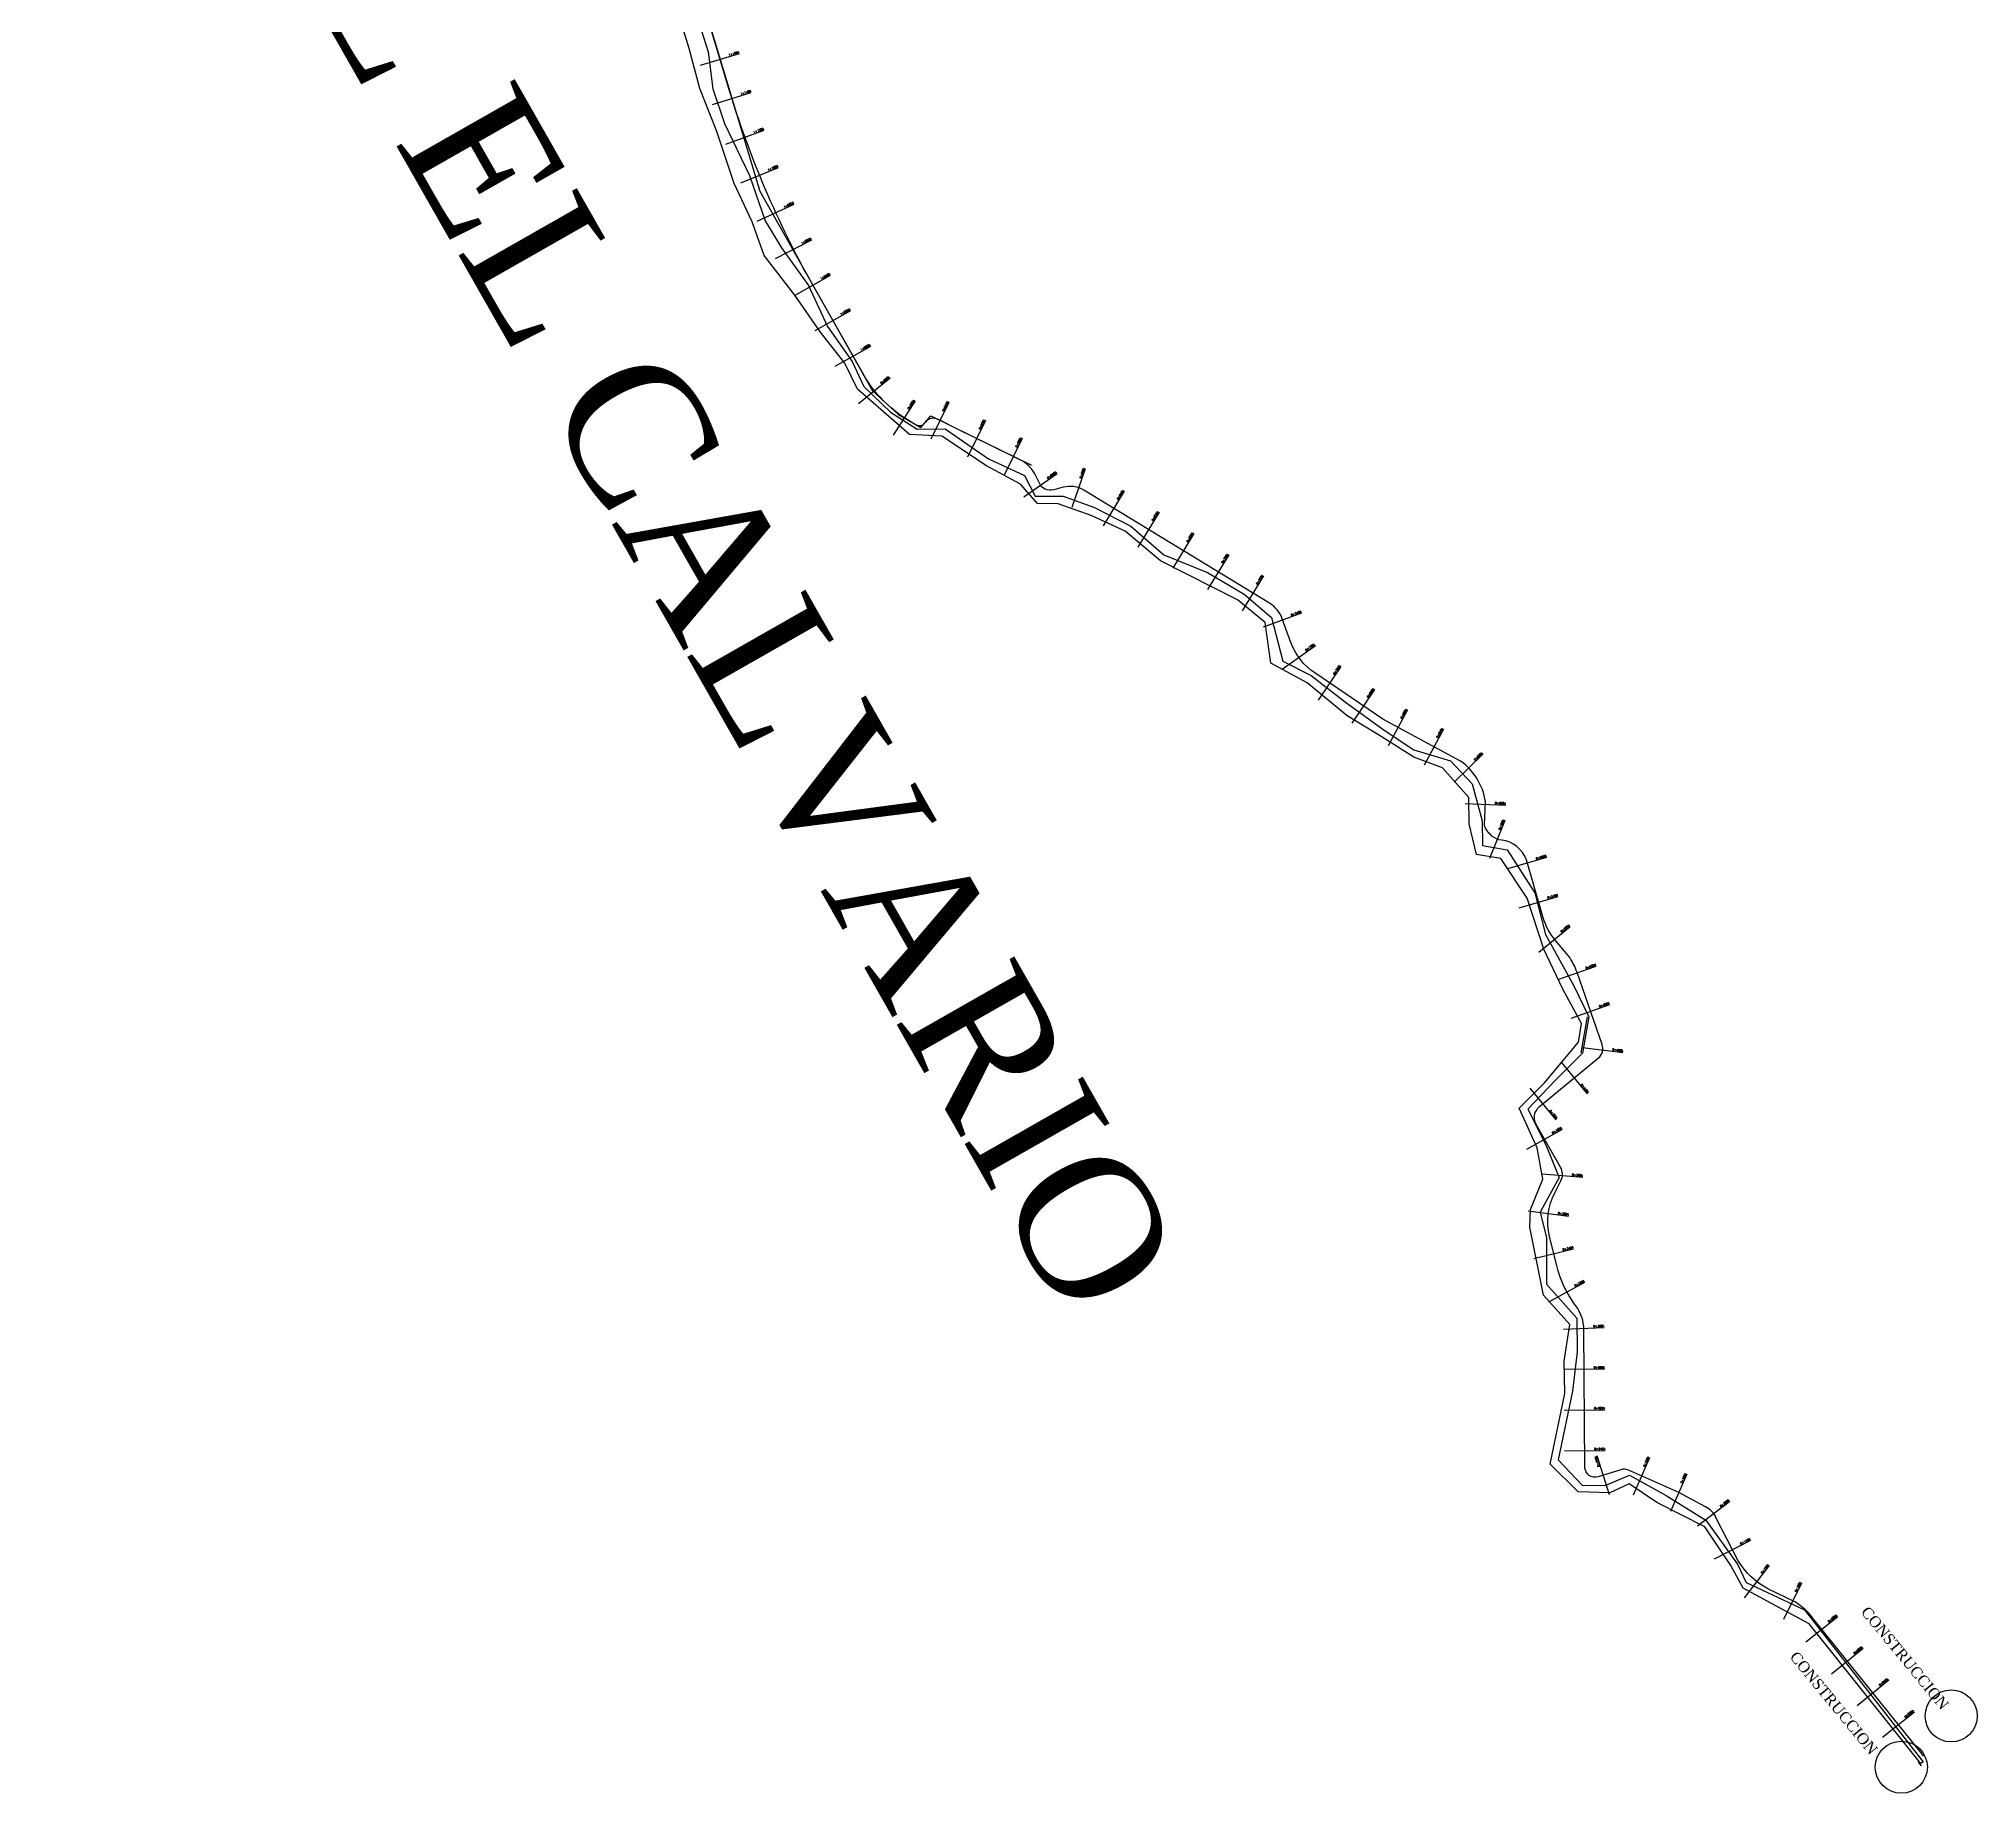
# Model space of a CAD drawing. Header units: millimetres. Extents: x 785301 to 786252, y 2209397 to 2211121.
# Drawn here: x 785301 to 786252, y 2209397 to 2210257 of the extents above; entities that cross this region are included whole.
import ezdxf
from ezdxf.enums import TextEntityAlignment as Align

# ---------------------------------------------------------------- set-up
doc = ezdxf.new("R2010")
doc.units = ezdxf.units.MM
for name, color, linetype in [('08-Marzo-2008elevaciones', 140, 'Continuous'), ('CANAL CALVARIO', 5, 'Continuous'), ('TN', 3, 'Continuous'), ('trazo', 3, 'Continuous')]:
    doc.layers.add(name, color=color, linetype=linetype)
doc.styles.add('ROMANS', font='ROMANS.shx', dxfattribs={"width": 0.75})
doc.styles.get("Standard").update_dxf_attribs({"font": 'TIMES.TTF'})

msp = doc.modelspace()

# ---------------------------------------------------------------- linework, layer by layer
at = {"layer": '08-Marzo-2008elevaciones'}
msp.add_line((786057.56, 2209759.66, 1558.28), (786060.81, 2209777.32, 1557.13), dxfattribs=at)
at = {"layer": 'CANAL CALVARIO', "color": 3}
for points in [[(786224.54, 2209409.96), (786223.04, 2209411.76), (786223.46, 2209412.1), (786169.45, 2209479.64), (786137.11, 2209497.21), (786131, 2209508.28), (786118.29, 2209527.16), (786094.69, 2209539.16), (786081.17, 2209548.37), (786071.68, 2209543.97), (786056.11, 2209544.41), (786042.47, 2209557.93), (786049.6, 2209592.69), (786049.22, 2209608.55), (786052.06, 2209626.51), (786039.2, 2209640.83), (786032.39, 2209674.17), (786032.8, 2209682.89), (786038.87, 2209697.71), (786035.98, 2209713.08), (786027.27, 2209732.53), (786039.71, 2209744.97), (786056.28, 2209764.91), (786057.79, 2209774.11), (786048.62, 2209790.89), (786039.3, 2209810.54), (786031.18, 2209835.52), (786018.22, 2209855.06), (786006.22, 2209856.96), (786002.71, 2209872.08), (786002.48, 2209884.94), (785989.57, 2209899.57), (785975.57, 2209904.79), (785959.56, 2209914.87), (785942.83, 2209925.01), (785923.13, 2209941.25), (785905.42, 2209950.84), (785902.62, 2209970.73), (785889.05, 2209981.96), (785851.3, 2210001.13), (785833.89, 2210015.64), (785817.31, 2210023.32), (785801.13, 2210029.06), (785790.91, 2210029.14), (785782.65, 2210038.71), (785765.85, 2210047.71), (785744.04, 2210062.18), (785728.17, 2210062.98), (785702.57, 2210085.32), (785696.34, 2210098.08), (785684.39, 2210113.26), (785671.8, 2210131.35), (785656.76, 2210150.86), (785650.89, 2210167.33), (785642.09, 2210186.2), (785633.66, 2210211.65), (785625.33, 2210232.78), (785620.03, 2210252.34), (785614.58, 2210269.88)], [(785623.6, 2210268.71), (785629.32, 2210250.77), (785631.63, 2210232.57), (785637.33, 2210215.63), (785649.67, 2210189.99), (785657.3, 2210167.78), (785665.32, 2210154.51), (785678.52, 2210136.13), (785687.95, 2210116.02), (785700.05, 2210098.87), (785705.69, 2210086.58), (785718.86, 2210073.97), (785731.86, 2210065.71), (785745.65, 2210065.8), (785766.92, 2210051.14), (785784.6, 2210042.93), (785789.8, 2210032.84), (785803.57, 2210032.77), (785818.91, 2210027.19), (785836.75, 2210018.08), (785852.94, 2210003.97), (785874.31, 2209995.33), (785892.26, 2209984.7), (785905.74, 2209973.18), (785911.23, 2209951.86), (785925.2, 2209944.74), (785942.09, 2209931.78), (785961.42, 2209917.66), (785975.49, 2209908.34), (785993.55, 2209902.91), (786004.22, 2209891.61), (786009, 2209873.47), (786009.15, 2209861.48), (786021.25, 2209859.27), (786034.86, 2209838.25), (786040.11, 2209817.74), (786054.08, 2209792.53), (786061.39, 2209777.32), (786058.24, 2209759.49), (786045.1, 2209746.24), (786031.41, 2209732.11), (786040.22, 2209714.52), (786046.77, 2209698.51), (786037.53, 2209681.64), (786040.61, 2209669.04), (786040.57, 2209646.31), (786055.45, 2209629.5), (786055.73, 2209613.13), (786053.32, 2209593.84), (786046.34, 2209560.15), (786058.2, 2209547.59), (786069.39, 2209547.51), (786081.26, 2209552.55), (786099.34, 2209542.65), (786118.71, 2209530.44), (786134.34, 2209508.83), (786138.59, 2209499.87), (786167.13, 2209486.49), (786224.6, 2209412.97), (786225.39, 2209411.95), (786224.34, 2209411.05), (786223.46, 2209412.1)]]:
    msp.add_lwpolyline(points, dxfattribs=at)
at = {"layer": 'CANAL CALVARIO', "color": 4}
for centre in [(786239.17, 2209434.46), (786214.69, 2209409.32)]:
    msp.add_circle(centre, 12.77, dxfattribs=at)
at = {"layer": 'TN', "color": 4}
for p, q in [((785625.6, 2210244.11), (785644.75, 2210249.87)), ((785631.43, 2210224.86), (785650.51, 2210230.85)), ((785637.96, 2210205.51), (785656.77, 2210212.3)), ((785645.29, 2210186.45), (785663.8, 2210194.03)), ((785653.42, 2210167.72), (785671.6, 2210176.07)), ((785662.33, 2210149.35), (785680.14, 2210158.45)), ((785672.01, 2210131.37), (785689.42, 2210141.21)), ((785681.87, 2210113.96), (785699.27, 2210123.81)), ((785691.72, 2210096.55), (785709.12, 2210106.41)), ((785703.14, 2210078.18), (785718.67, 2210090.79)), ((785720.34, 2210062.68), (785731.04, 2210079.57)), ((785738.79, 2210060.94), (785747.63, 2210078.88)), ((785756.73, 2210052.09), (785765.57, 2210070.03)), ((785774.66, 2210043.25), (785783.51, 2210061.18)), ((785807.94, 2210027.44), (785814.51, 2210046.33)), ((785784.21, 2210032.4), (785800.53, 2210043.96)), ((785823.23, 2210018.2), (785833.64, 2210035.28)), ((785840.31, 2210007.79), (785850.72, 2210024.87)), ((785857.39, 2209997.39), (785867.8, 2210014.46)), ((785874.47, 2209986.98), (785884.88, 2210004.06)), ((785891.55, 2209976.57), (785901.95, 2209993.65)), ((785901.82, 2209968.62), (785920.6, 2209975.51)), ((785910.92, 2209947.97), (785927.24, 2209959.53)), ((785928.69, 2209932.74), (785939.95, 2209949.28)), ((785945.22, 2209921.49), (785956.48, 2209938.02)), ((785963.12, 2209910.46), (785972.58, 2209928.08)), ((785980.74, 2209901), (785990.2, 2209918.62)), ((785995.29, 2209892.43), (786009.59, 2209906.41)), ((786000.64, 2209882.06), (786020.62, 2209881.28)), ((786012.9, 2209855.22), (786020.27, 2209873.81)), ((786021.58, 2209850.07), (786040.78, 2209855.65)), ((786027.17, 2209830.86), (786046.37, 2209836.45)), ((786036.8, 2209809.1), (786052.3, 2209821.74)), ((786046.18, 2209795.69), (786065.06, 2209802.28)), ((786052.78, 2209776.8), (786071.66, 2209783.4)), ((786058.28, 2209762.29), (786078.14, 2209759.93)), ((786047.81, 2209755.08), (786060.54, 2209739.66)), ((786032.38, 2209742.35), (786045.12, 2209726.92)), ((786031.01, 2209712.4), (786048.39, 2209722.3)), ((786038.44, 2209700.41), (786058.37, 2209698.75)), ((786031.61, 2209682.23), (786051.44, 2209679.67)), ((786034.47, 2209658.91), (786053.91, 2209663.64)), ((786041.84, 2209637.65), (786059.42, 2209647.19)), ((786048.95, 2209624.13), (786068.93, 2209625.01)), ((786049.11, 2209604.49), (786069.11, 2209604.65)), ((786049.28, 2209584.49), (786069.28, 2209584.65)), ((786049.44, 2209564.49), (786069.44, 2209564.65)), ((786071.45, 2209542.97), (786065.45, 2209562.05)), ((786083.27, 2209542.99), (786091.36, 2209561.28)), ((786101.55, 2209534.9), (786109.65, 2209553.18)), ((786114.66, 2209527.66), (786130.56, 2209539.8)), ((786123.01, 2209511.45), (786140.79, 2209520.61)), ((786137.77, 2209492.4), (786150.04, 2209508.2)), ((786157.09, 2209481.86), (786165.87, 2209499.83)), ((786167.9, 2209470.77), (786183.49, 2209483.3)), ((786180.43, 2209455.18), (786196.02, 2209467.71)), ((786192.96, 2209439.59), (786208.55, 2209452.12)), ((786205.49, 2209424), (786221.08, 2209436.53))]:
    msp.add_line(p, q, dxfattribs=at)
msp.add_lwpolyline([(785527.72, 2211082.42), (785507.44, 2211056.55), (785494.97, 2211020.45), (785494.33, 2210979.8), (785548.44, 2210698.52), (785540.43, 2210480.85), (785627.64, 2210272.03), (785654.62, 2210182.39), (785710.04, 2210084.48), (785722.68, 2210072.88), (785733.63, 2210066.42), (785738.53, 2210072.21), (785787.76, 2210047.93), (785752.02, 2210065.56)], dxfattribs=at)
at = {"layer": 'trazo', "color": 1}
msp.add_lwpolyline([(786225.81, 2209414.68), (786171.19, 2209482.64, 0.082072), (786162.74, 2209490.23), (786149.26, 2209496.81, -0.132295), (786134.72, 2209510.55), (786123.93, 2209531.5, 0.181788), (786118.55, 2209537.01), (786105.62, 2209544.03), (786080.59, 2209555.11, 0.189638), (786077.16, 2209555.25), (786066, 2209551.74, -0.504016), (786059.5, 2209556.47), (786058.96, 2209623.84, 0.159014), (786055.02, 2209635.61), (786054.73, 2209635.99, -0.100335), (786045.62, 2209655.41), (786042.15, 2209669.65, -0.179594), (786044.66, 2209691.08), (786047.67, 2209696.98, 0.252542), (786047.52, 2209703.62), (786035.62, 2209724.53, -0.364508), (786037.24, 2209733.39), (786066.07, 2209757.19, 0.313907), (786067.91, 2209763.79), (786055.6, 2209799.05, 0.074726), (786051.32, 2209807.51), (786045.02, 2209814.86, -0.106728), (786039, 2209826), (786030.75, 2209854.33, 0.279019), (786018.67, 2209864.09), (786017.23, 2209864.28, -0.235682), (786010.22, 2209871.19), (786010.68, 2209883.03, 0.200284), (785998.46, 2209902.84), (785960.26, 2209923.34), (785926.92, 2209946.05, -0.156679), (785915.26, 2209961), (785911.02, 2209972.59, 0.169657), (785904.74, 2209980.24), (785813.72, 2210035.71, 0.206862), (785803.51, 2210037.14), (785798.86, 2210035.86, -0.367184), (785791.82, 2210039.14), (785790.28, 2210042.47, 0.171865), (785782.36, 2210050.6), (785752.02, 2210065.56), (785742.04, 2210070.48, 0.338024), (785736.08, 2210069.31), (785735.27, 2210068.35, -0.365555), (785731.45, 2210067.7), (785729.83, 2210068.66), (785726.96, 2210070.35, -0.050956), (785719.2, 2210076.07), (785715.41, 2210079.55, -0.06125), (785706.66, 2210090.45), (785680.79, 2210136.15, -0.055757), (785639.31, 2210233.28), (785627.64, 2210272.03)], format="xyb", dxfattribs=at)

# ---------------------------------------------------------------- texts
at = {"style": 'ROMANS'}
for s, rotation, p in [('1+160A', 16.74765, (785644.75, 2210249.87)), ('1+140A', 17.43214, (785650.51, 2210230.85)), ('1+120A', 19.84459, (785656.77, 2210212.3)), ('1+100A', 22.25704, (785663.8, 2210194.03)), ('1+080A', 24.6695, (785671.6, 2210176.07)), ('1+060A', 27.08195, (785680.14, 2210158.45)), ('1+040A', 29.49441, (785689.42, 2210141.21)), ('1+020A', 29.51303, (785699.27, 2210123.81)), ('1+000A', 29.51303, (785709.12, 2210106.41)), ('0+980A', 39.07059, (785718.67, 2210090.79)), ('0+960A', 57.64209, (785731.04, 2210079.57)), ('0+940A', 63.74819, (785747.63, 2210078.88)), ('0+920A', 63.74819, (785765.57, 2210070.03)), ('0+900A', 63.74819, (785783.51, 2210061.18)), ('0+880A', 35.3081, (785800.53, 2210043.96)), ('0+860A', 70.83694, (785814.51, 2210046.33)), ('0+840A', 58.64066, (785833.64, 2210035.28)), ('0+820A', 58.64066, (785850.72, 2210024.87)), ('0+800A', 58.64066, (785867.8, 2210014.46)), ('0+780A', 58.64066, (785884.88, 2210004.06)), ('0+760A', 58.64066, (785901.95, 2209993.65)), ('0+740A', 20.12482, (785920.6, 2209975.51)), ('0+720A', 35.31376, (785927.24, 2209959.53)), ('0+700A', 55.74352, (785939.95, 2209949.28)), ('0+680A', 55.74352, (785956.48, 2209938.02)), ('0+660A', 61.77802, (785972.58, 2209928.08)), ('0+640A', 61.77802, (785990.2, 2209918.62)), ('0+620A', 44.3638, (786009.59, 2209906.41)), ('0+600A', 357.74995, (786020.62, 2209881.28)), ('0+580A', 68.37364, (786020.27, 2209873.81)), ('0+560A', 16.22684, (786040.78, 2209855.65)), ('0+540A', 16.22684, (786046.37, 2209836.45)), ('0+520A', 39.19249, (786052.3, 2209821.74)), ('0+500A', 19.25228, (786065.06, 2209802.28)), ('0+480A', 19.25228, (786071.66, 2209783.4)), ('0+460A', 353.22961, (786078.14, 2209759.93)), ('0+440A', 309.54255, (786060.54, 2209739.66)), ('0+420A', 309.54255, (786045.12, 2209726.92)), ('0+400A', 29.65131, (786048.39, 2209722.3)), ('0+380A', 355.25508, (786058.37, 2209698.75)), ('0+360A', 352.65444, (786051.44, 2209679.67)), ('0+340A', 13.684, (786053.91, 2209663.64)), ('0+320A', 28.50039, (786059.42, 2209647.19)), ('0+300A', 2.53954, (786068.93, 2209625.01)), ('0+280A', 0.46179, (786069.11, 2209604.65)), ('0+260A', 0.46179, (786069.28, 2209584.65)), ('0+240A', 0.46179, (786069.44, 2209564.65)), ('0+220A', 107.45714, (786065.45, 2209562.05)), ('0+200A', 66.1196, (786091.36, 2209561.28)), ('0+180A', 66.1196, (786109.65, 2209553.18)), ('0+160A', 37.3623, (786130.56, 2209539.8)), ('0+140A', 27.25177, (786140.79, 2209520.61)), ('0+120A', 52.17196, (786150.04, 2209508.2)), ('0+100A', 63.94838, (786165.87, 2209499.83)), ('0+080A', 38.79256, (786183.49, 2209483.3)), ('0+060A', 38.79256, (786196.02, 2209467.71)), ('0+040A', 38.79256, (786208.55, 2209452.12)), ('0+020A', 38.79256, (786221.08, 2209436.53))]:
    msp.add_text(s, height=1, rotation=rotation, dxfattribs=at).set_placement(p, align=Align.BOTTOM_RIGHT)
at = {"layer": 'trazo', "color": 4}
for s, height, rotation, p in [('CANAL EL CALVARIO', 66.6889, 299.66268, (785290.9, 2210530.2)), ('CONSTRUCCION', 5.3308, 309.38366, (786194.58, 2209485.36)), ('CONSTRUCCION', 5.3308, 309.38366, (786159.63, 2209463.3))]:
    msp.add_text(s, height=height, rotation=rotation, dxfattribs=at).set_placement(p)

doc.saveas('drawing.dxf')
